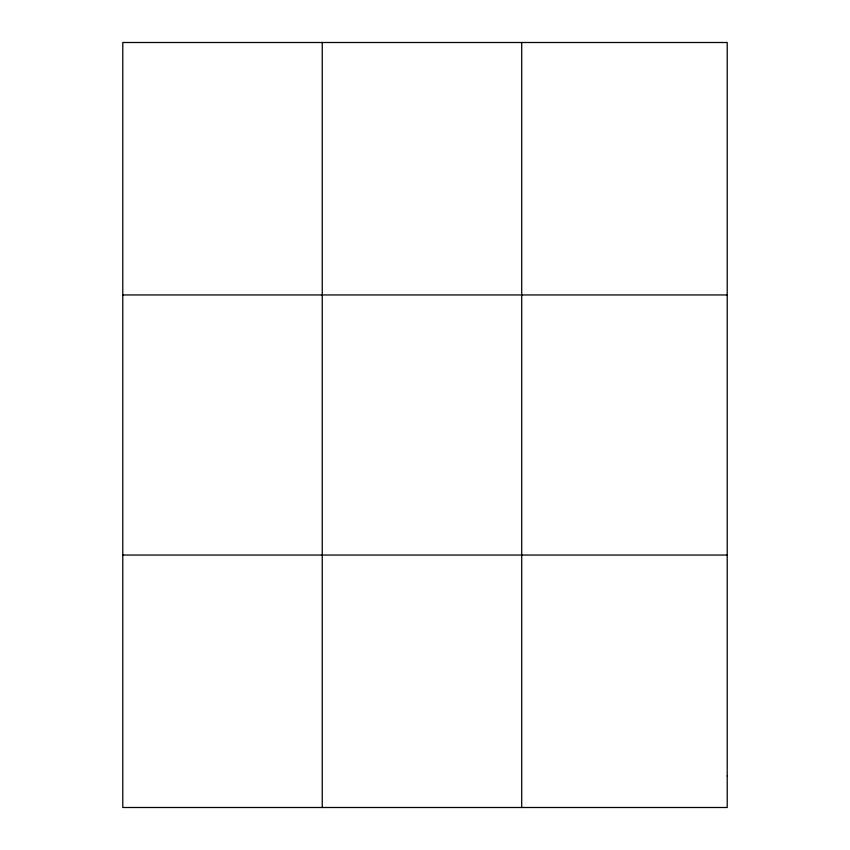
<?xml version="1.0" encoding="UTF-8"?>
<svg xmlns="http://www.w3.org/2000/svg" width="850" height="850" viewBox="0 0 850 850"><rect width="100%" height="100%" fill="white"/><g stroke="black" fill="none" stroke-linecap="round" stroke-linejoin="round"><path stroke-width="1.27" d="M322.246 807.5L322.246 42.5M521.709 807.5L521.709 42.5M122.782 294.95L727.218 294.95M122.782 555.05L727.218 555.05M727.218 775.944L727.218 807.5L122.782 807.5L122.782 42.5L727.218 42.5L727.218 775.944"/></g></svg>
